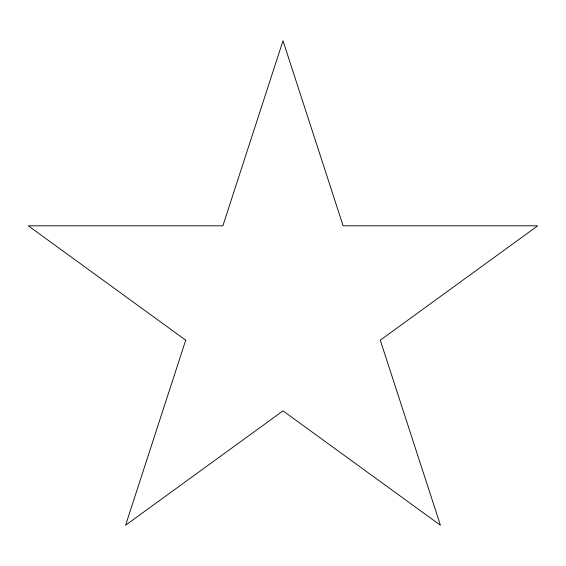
<?xml version="1.0" encoding="UTF-8"?>
<svg xmlns="http://www.w3.org/2000/svg" width="566" height="566" viewBox="0 0 566 566"><rect width="100%" height="100%" fill="white"/><g stroke="black" fill="none" stroke-linecap="round" stroke-linejoin="round"><path stroke-width="0.85" d="M185.712 340.187L125.588 525.234L283 410.866L440.412 525.234L380.288 340.187L537.7 225.813L343.123 225.813L283 40.766L222.877 225.813L28.3 225.813L185.712 340.187"/></g></svg>
